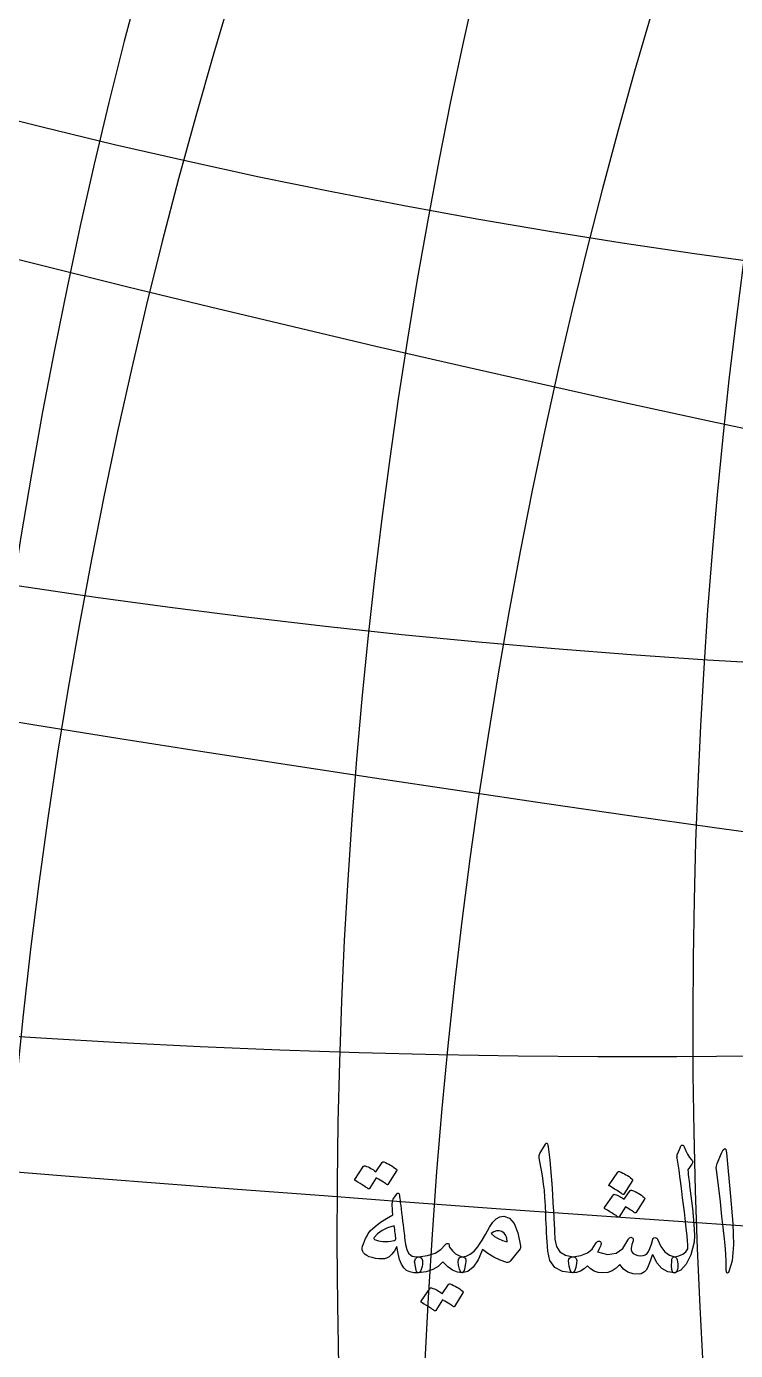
# Model space of a CAD drawing. Header units: millimetres. Extents: x -93 to 93, y -93 to 102.
# Drawn here: x -78.28 to -67.28, y 4.12 to 24.66 of the extents above; entities that cross this region are included whole.
import ezdxf

# ---------------------------------------------------------------- set-up
doc = ezdxf.new("R2010")
doc.units = ezdxf.units.MM
for name, color, linetype in [('ENGRAVE', 7, 'Continuous'), ('ENGRAVE_FINE', 8, 'Continuous'), ('TEXT', 5, 'Continuous')]:
    doc.layers.add(name, color=color, linetype=linetype)

msp = doc.modelspace()

# ---------------------------------------------------------------- linework, layer by layer
at = {"layer": 'ENGRAVE'}
for radius in [92.5, 90.2338, 86.025, 86.025]:
    msp.add_circle((0, 0), radius, dxfattribs=at)
for centre, radius, start, end in [((15.1685, 0), 87.3521, 100, 260), ((0, 172.05), 148.9997, 240, 300), ((0, 251.5203), 236.3517, 250, 290), ((0, 495.3982), 487.872, 260, 280)]:
    msp.add_arc(centre, radius, start, end, dxfattribs=at)
at = {"layer": 'ENGRAVE_FINE'}
for centre, radius, start, end in [((7.5262, 0), 86.3536, 95, 265), ((6.8976, 3.0111), 86.3536, 118.583333, 288.583334), ((13.9016, 6.0687), 87.3521, 123.583333, 283.583333), ((21.1251, 9.222), 89.0596, 128.583333, 278.583333), ((-53.5435, 122.6535), 102.5206, 253.583333, 333.583333), ((-60.0044, 137.4536), 122.8564, 258.583333, 328.583333), ((-68.8342, 157.6802), 148.9997, 263.583333, 323.583333), ((-81.4378, 186.5516), 184.4812, 268.583333, 318.583333), ((-100.6288, 230.5131), 236.3517, 273.583333, 313.583333), ((-132.9774, 304.6148), 321.0497, 278.583333, 308.583333), ((-198.2001, 454.0221), 487.872, 283.583333, 303.583333), ((-394.8919, 904.5889), 983.2702, 288.5833333, 298.5833333), ((0, 203.5525), 184.4812, 245, 295), ((394.8919, -904.5889), 983.2702, 108.5833333, 118.5833333), ((0, 332.3751), 321.0497, 255, 285), ((198.2001, -454.0221), 487.872, 103.583333, 123.583333), ((0, 987.0262), 983.2702, 265, 275)]:
    msp.add_arc(centre, radius, start, end, dxfattribs=at)
at = {"layer": 'TEXT'}
for points in [[(-70.2232, 7.3187), (-70.2178, 7.327), (-70.2128, 7.3326), (-70.2081, 7.3354), (-70.2037, 7.3354), (-70.1971, 7.3317), (-70.1912, 7.3208), (-70.186, 7.3026), (-70.1815, 7.2771), (-70.1586, 7.0698), (-70.1399, 6.8782), (-70.1253, 6.7021), (-70.1149, 6.5417), (-70.1083, 6.4045), (-70.1021, 6.2816), (-70.0965, 6.1728), (-70.0913, 6.0783), (-70.0869, 5.998), (-70.0834, 5.9319), (-70.0807, 5.88), (-70.0789, 5.8424), (-70.0542, 5.7297), (-69.9998, 5.6468), (-69.9155, 5.5937), (-69.8014, 5.5705), (-69.7696, 5.5621), (-69.7493, 5.5427), (-69.7405, 5.5122), (-69.7431, 5.4706), (-69.7561, 5.405), (-69.7701, 5.3582), (-69.7852, 5.3301), (-69.8014, 5.3207), (-69.962, 5.3419), (-70.0802, 5.4053), (-70.1562, 5.5111), (-70.1899, 5.6593), (-70.1951, 5.7301), (-70.1999, 5.8011), (-70.2042, 5.8723), (-70.2079, 5.9437), (-70.2113, 6.0152), (-70.2145, 6.087), (-70.2175, 6.1588), (-70.2204, 6.2309), (-70.2256, 6.3684), (-70.2329, 6.4921), (-70.2422, 6.6022), (-70.2537, 6.6985), (-70.2672, 6.791), (-70.2828, 6.8896), (-70.3005, 6.9943), (-70.3203, 7.105), (-70.3229, 7.125), (-70.3224, 7.1432), (-70.3187, 7.1597), (-70.312, 7.1744)], [(-68.1808, 7.1522), (-68.162, 7.1975), (-68.1475, 7.2334), (-68.1371, 7.2599), (-68.1308, 7.2771), (-68.126, 7.288), (-68.1197, 7.2958), (-68.1121, 7.3005), (-68.1031, 7.3021), (-68.0928, 7.3003), (-68.0843, 7.2951), (-68.0776, 7.2864), (-68.0725, 7.2743), (-68.0495, 7.2148), (-68.0219, 7.1612), (-67.9898, 7.1135), (-67.9532, 7.0717), (-67.943, 7.0584), (-67.94, 7.0433), (-67.9444, 7.0265), (-67.956, 7.0079), (-68.017, 6.9219), (-68.0129, 6.8834), (-68.0087, 6.8456), (-68.0045, 6.8085), (-68.0004, 6.772), (-67.9962, 6.7363), (-67.9921, 6.7013), (-67.9879, 6.6669), (-67.9837, 6.6333), (-67.9454, 6.3218), (-67.922, 6.0783), (-67.9135, 5.9028), (-67.9199, 5.7952), (-67.9723, 5.6001), (-68.0406, 5.456), (-68.1249, 5.3629), (-68.2252, 5.3207), (-68.2279, 5.3207), (-68.2307, 5.3207), (-68.2335, 5.3207), (-68.2363, 5.3207), (-68.2527, 5.3363), (-68.2633, 5.372), (-68.268, 5.4279), (-68.2668, 5.5039), (-68.2642, 5.532), (-68.2564, 5.5524), (-68.2434, 5.5653), (-68.2252, 5.5705), (-68.1547, 5.5845), (-68.0961, 5.61), (-68.0493, 5.6469), (-68.0143, 5.6953), (-68.0166, 5.7534), (-68.0209, 5.8195), (-68.027, 5.8936), (-68.0351, 5.9756), (-68.0449, 6.0653), (-68.0562, 6.1622), (-68.0692, 6.2665), (-68.0836, 6.378), (-68.097, 6.4876), (-68.1093, 6.5861), (-68.1206, 6.6735), (-68.1308, 6.7498), (-68.1397, 6.815), (-68.1468, 6.8692), (-68.1521, 6.9122), (-68.1558, 6.9441), (-68.1835, 7.1023), (-68.1844, 7.1179), (-68.1842, 7.1314), (-68.183, 7.1428), (-68.1808, 7.1522)], [(-67.4926, 7.18), (-67.466, 7.2313), (-67.4447, 7.2493), (-67.4286, 7.2341), (-67.4176, 7.1855), (-67.3538, 6.5056), (-67.3158, 6.0883), (-67.3073, 5.755), (-67.3283, 5.5056), (-67.3788, 5.3401), (-67.388, 5.3266), (-67.3961, 5.3193), (-67.4032, 5.3183), (-67.4093, 5.3235), (-67.4142, 5.3316), (-67.4176, 5.3422), (-67.4197, 5.3552), (-67.4204, 5.3707), (-67.4204, 5.4908), (-67.426, 5.6183), (-67.4371, 5.7531), (-67.4537, 5.8951), (-67.4574, 5.9322), (-67.4683, 6.0325), (-67.4865, 6.1959), (-67.512, 6.4224), (-67.573, 6.9247), (-67.5744, 6.9514), (-67.573, 6.976), (-67.5689, 6.9985), (-67.5619, 7.019)], [(-72.7567, 7.0357), (-72.7533, 7.0391), (-72.7484, 7.0412), (-72.7422, 7.0419), (-72.7345, 7.0412), (-72.7072, 7.031), (-72.6808, 7.0197), (-72.6552, 7.0074), (-72.6305, 6.994), (-72.6065, 6.9795), (-72.583, 6.9635), (-72.56, 6.9462), (-72.5375, 6.9274), (-72.5332, 6.9217), (-72.5313, 6.9156), (-72.5318, 6.9092), (-72.5347, 6.9025), (-72.6679, 6.6916), (-72.6716, 6.6888), (-72.677, 6.6888), (-72.6841, 6.6916), (-72.6929, 6.6971), (-72.699, 6.7022), (-72.7089, 6.7092), (-72.7226, 6.7182), (-72.7401, 6.729), (-72.7616, 6.7419), (-72.7873, 6.7571), (-72.8171, 6.7745), (-72.8511, 6.7942), (-72.9565, 6.6305), (-72.9614, 6.6255), (-72.9676, 6.6243), (-72.9753, 6.6269), (-72.9843, 6.6333), (-72.9921, 6.6388), (-73.0044, 6.6472), (-73.0212, 6.6583), (-73.0426, 6.6721), (-73.0687, 6.6888), (-73.1001, 6.7082), (-73.1367, 6.7304), (-73.1785, 6.7554), (-73.1829, 6.7595), (-73.1848, 6.7637), (-73.1843, 6.7679), (-73.1813, 6.772), (-73.0453, 6.9746), (-73.0419, 6.9781), (-73.037, 6.9802), (-73.0308, 6.9809), (-73.0231, 6.9802), (-72.9999, 6.9726), (-72.9773, 6.9639), (-72.9555, 6.9539), (-72.9343, 6.9427), (-72.9139, 6.9305), (-72.8941, 6.9174), (-72.875, 6.9034), (-72.8566, 6.8886)], [(-69.1021, 6.8858), (-69.0986, 6.8893), (-69.0937, 6.8914), (-69.0875, 6.8921), (-69.0799, 6.8914), (-69.0525, 6.8811), (-69.0261, 6.8699), (-69.0005, 6.8575), (-68.9758, 6.8442), (-68.9518, 6.8296), (-68.9283, 6.8137), (-68.9053, 6.7963), (-68.8828, 6.7776), (-68.8773, 6.7708), (-68.8745, 6.7644), (-68.8745, 6.7583), (-68.8773, 6.7526), (-69.0105, 6.5417), (-69.0153, 6.5379), (-69.0216, 6.5375), (-69.0292, 6.5407), (-69.0382, 6.5473), (-69.046, 6.5528), (-69.0584, 6.5611), (-69.0752, 6.5722), (-69.0965, 6.5861), (-69.1227, 6.6028), (-69.1541, 6.6222), (-69.1907, 6.6444), (-69.2325, 6.6694), (-69.238, 6.6735), (-69.2408, 6.6777), (-69.2408, 6.6818), (-69.238, 6.686)], [(-68.9106, 6.5972), (-68.9071, 6.6007), (-68.9023, 6.6028), (-68.896, 6.6035), (-68.8884, 6.6028), (-68.8611, 6.5925), (-68.8346, 6.5813), (-68.809, 6.5689), (-68.7843, 6.5556), (-68.7603, 6.541), (-68.7368, 6.5251), (-68.7138, 6.5077), (-68.6914, 6.489), (-68.687, 6.4833), (-68.6851, 6.4772), (-68.6856, 6.4708), (-68.6886, 6.464), (-68.8218, 6.2531), (-68.8254, 6.2503), (-68.8308, 6.2503), (-68.8379, 6.2531), (-68.8468, 6.2587), (-68.8526, 6.2625), (-68.8617, 6.2684), (-68.8741, 6.2763), (-68.8898, 6.2864), (-68.9088, 6.2984), (-68.9311, 6.3121), (-68.9566, 6.3275), (-68.9855, 6.3447), (-69.0826, 6.1893), (-69.0875, 6.1855), (-69.0937, 6.1851), (-69.1014, 6.1882), (-69.1104, 6.1948), (-69.1182, 6.2004), (-69.1305, 6.2087), (-69.1473, 6.2198), (-69.1687, 6.2337), (-69.1948, 6.2503), (-69.2262, 6.2698), (-69.2628, 6.292), (-69.3046, 6.3169), (-69.309, 6.3211), (-69.3109, 6.3253), (-69.3104, 6.3294), (-69.3074, 6.3336), (-69.1714, 6.5334), (-69.168, 6.5369), (-69.1631, 6.5389), (-69.1569, 6.5396), (-69.1492, 6.5389), (-69.1299, 6.5317), (-69.1107, 6.524), (-69.0917, 6.5158), (-69.0729, 6.507), (-69.0545, 6.4976), (-69.0365, 6.4872), (-69.0191, 6.4761), (-69.0022, 6.464)], [(-72.5347, 6.5389), (-72.5184, 6.5563), (-72.5056, 6.5584), (-72.4962, 6.5452), (-72.4903, 6.5167), (-72.4884, 6.4996), (-72.4855, 6.4758), (-72.4815, 6.4454), (-72.4765, 6.4085), (-72.4706, 6.3646), (-72.464, 6.3135), (-72.4567, 6.255), (-72.4487, 6.1893), (-72.4408, 6.1247), (-72.4338, 6.0668), (-72.4276, 6.0158), (-72.4223, 5.9714), (-72.4179, 5.9341), (-72.4144, 5.9038), (-72.4117, 5.8807), (-72.4099, 5.8646), (-72.3956, 5.7635), (-72.3752, 5.6849), (-72.3485, 5.6289), (-72.3155, 5.5954), (-72.2923, 5.5824), (-72.2642, 5.5739), (-72.2312, 5.5699), (-72.1934, 5.5705), (-72.171, 5.5668), (-72.1539, 5.5559), (-72.1419, 5.5377), (-72.1351, 5.5122), (-72.1327, 5.4815), (-72.1337, 5.4504), (-72.1383, 5.419), (-72.1462, 5.3873), (-72.1565, 5.3603), (-72.1677, 5.3401), (-72.1801, 5.327), (-72.1934, 5.3207), (-72.2661, 5.3214), (-72.3287, 5.3346), (-72.3812, 5.3603), (-72.4237, 5.3984), (-72.4595, 5.4544), (-72.4889, 5.5281), (-72.5122, 5.6195), (-72.5292, 5.7286), (-72.5684, 5.6622), (-72.6083, 5.61), (-72.6489, 5.572), (-72.6901, 5.5483), (-72.7236, 5.5398), (-72.763, 5.5365), (-72.8082, 5.5384), (-72.8594, 5.5455), (-72.9133, 5.5576), (-72.9586, 5.5718), (-72.9952, 5.5881), (-73.0231, 5.6065), (-73.0457, 5.6293), (-73.0606, 5.653), (-73.0679, 5.6778), (-73.0675, 5.7037), (-73.0611, 5.7359), (-73.0502, 5.7716), (-73.0348, 5.8108), (-73.0148, 5.8535), (-72.9926, 5.8963), (-72.9732, 5.9305), (-72.9565, 5.956), (-72.9427, 5.9728), (-72.8657, 6.0415), (-72.7817, 6.106), (-72.6908, 6.1664), (-72.593, 6.2226), (-72.5967, 6.2758), (-72.5993, 6.3218), (-72.6008, 6.3605), (-72.6013, 6.3919), (-72.5998, 6.4182), (-72.5951, 6.4418), (-72.5873, 6.4626), (-72.5764, 6.4807)], [(-70.8697, 6.2032), (-70.7828, 6.1723), (-70.7109, 6.0852), (-70.6538, 5.942), (-70.6117, 5.7425), (-70.6101, 5.7281), (-70.611, 5.7155), (-70.6143, 5.7045), (-70.62, 5.6953), (-70.7726, 5.5039), (-70.7832, 5.4922), (-70.7955, 5.4851), (-70.8096, 5.4825), (-70.8253, 5.4844), (-70.9291, 5.5198), (-71.0265, 5.5649), (-71.1178, 5.6197), (-71.2027, 5.6842), (-71.2712, 5.5252), (-71.3463, 5.4116), (-71.428, 5.3434), (-71.5163, 5.3207), (-71.5262, 5.3243), (-71.5364, 5.3353), (-71.547, 5.3535), (-71.5579, 5.379), (-71.5748, 5.4421), (-71.5808, 5.4928), (-71.5761, 5.5309), (-71.5607, 5.5566), (-71.5517, 5.5627), (-71.5413, 5.567), (-71.5295, 5.5696), (-71.5163, 5.5705), (-71.4532, 5.5812), (-71.3914, 5.6107), (-71.3311, 5.6589), (-71.2721, 5.7259), (-71.2463, 5.7647), (-71.2076, 5.8285), (-71.1561, 5.9173), (-71.0917, 6.0311), (-71.0414, 6.1064), (-70.9877, 6.1601), (-70.9304, 6.1924), (-70.8697, 6.2032)], [(-72.5736, 6.0533), (-72.6742, 6.0188), (-72.7595, 5.9763), (-72.8296, 5.9258), (-72.8844, 5.8674), (-72.888, 5.8594), (-72.8879, 5.8521), (-72.8839, 5.8455), (-72.8761, 5.8396), (-72.8471, 5.8272), (-72.8157, 5.8178), (-72.7819, 5.8113), (-72.7456, 5.8077), (-72.707, 5.8071), (-72.6659, 5.8095), (-72.6223, 5.8147), (-72.5764, 5.823), (-72.5692, 5.8252), (-72.5618, 5.8292), (-72.554, 5.8349), (-72.5458, 5.8424), (-72.5475, 5.8651), (-72.5497, 5.8889), (-72.5523, 5.9137), (-72.5555, 5.9395), (-72.5593, 5.9664), (-72.5635, 5.9943), (-72.5683, 6.0233), (-72.5736, 6.0533)], [(-71.0695, 5.9312), (-71.0175, 5.8878), (-70.9585, 5.8521), (-70.8926, 5.824), (-70.8198, 5.8036), (-70.8238, 5.8582), (-70.8385, 5.9028), (-70.864, 5.9373), (-70.9003, 5.9617), (-70.9421, 5.9744), (-70.9842, 5.9735), (-71.0267, 5.9591), (-71.0695, 5.9312)], [(-71.5163, 5.5705), (-71.4943, 5.5633), (-71.4782, 5.5559), (-71.4679, 5.5481), (-71.4636, 5.5399), (-71.4615, 5.5274), (-71.4608, 5.5122), (-71.4615, 5.4941), (-71.4636, 5.4733), (-71.4742, 5.4066), (-71.4865, 5.3589), (-71.5005, 5.3302), (-71.5163, 5.3207), (-71.5912, 5.3313), (-71.6662, 5.363), (-71.7411, 5.4159), (-71.816, 5.49), (-71.8875, 5.4222), (-71.9742, 5.3714), (-72.0762, 5.3375), (-72.1934, 5.3207), (-72.2061, 5.3233), (-72.2163, 5.3311), (-72.2241, 5.3441), (-72.2295, 5.3623), (-72.2517, 5.4789), (-72.2541, 5.4919), (-72.2531, 5.5059), (-72.2486, 5.521), (-72.2406, 5.5372), (-72.2314, 5.5496), (-72.2205, 5.5594), (-72.2078, 5.5663), (-72.1934, 5.5705), (-72.0533, 5.5913), (-71.9381, 5.6287), (-71.8479, 5.6828), (-71.7827, 5.7536), (-71.7751, 5.7633), (-71.7661, 5.7703), (-71.7557, 5.7744), (-71.7439, 5.7758), (-71.7329, 5.7742), (-71.7251, 5.7696), (-71.7204, 5.7618), (-71.7189, 5.7508), (-71.7185, 5.7404), (-71.7175, 5.7314), (-71.7158, 5.7238), (-71.7133, 5.7175), (-71.6667, 5.6615), (-71.6183, 5.6183), (-71.5682, 5.588), (-71.5163, 5.5705)], [(-69.4462, 5.7703), (-69.4375, 5.7853), (-69.4281, 5.7973), (-69.4181, 5.8062), (-69.4073, 5.8119), (-69.3966, 5.8141), (-69.3865, 5.8126), (-69.3771, 5.8072), (-69.3685, 5.798), (-69.3624, 5.7857), (-69.3608, 5.771), (-69.3638, 5.7538), (-69.3712, 5.7342), (-69.3767, 5.7243), (-69.382, 5.7141), (-69.3871, 5.7035), (-69.392, 5.6926), (-69.3972, 5.6815), (-69.4028, 5.6704), (-69.409, 5.6593), (-69.4156, 5.6482), (-69.2604, 5.6084), (-69.1305, 5.6253), (-69.0259, 5.6986), (-68.9467, 5.8285), (-68.9382, 5.8436), (-68.9293, 5.8556), (-68.9201, 5.8644), (-68.9106, 5.8702), (-68.8998, 5.8726), (-68.8898, 5.8715), (-68.8804, 5.867), (-68.8717, 5.8591), (-68.8653, 5.8483), (-68.8627, 5.8355), (-68.8639, 5.8206), (-68.869, 5.8036), (-68.8832, 5.7625), (-68.8925, 5.7279), (-68.8971, 5.7), (-68.8967, 5.6787), (-68.8872, 5.6483), (-68.8669, 5.6239), (-68.8358, 5.6053), (-68.794, 5.5927), (-68.7486, 5.5871), (-68.7094, 5.5899), (-68.6764, 5.601), (-68.6497, 5.6204), (-68.6265, 5.6521), (-68.6039, 5.7002), (-68.5821, 5.7645), (-68.5609, 5.8452), (-68.5578, 5.8549), (-68.5512, 5.8618), (-68.5412, 5.866), (-68.5276, 5.8674), (-68.5138, 5.866), (-68.5027, 5.8618), (-68.4943, 5.8549), (-68.4888, 5.8452), (-68.4347, 5.7312), (-68.3722, 5.6475), (-68.3015, 5.5939), (-68.2224, 5.5705), (-68.2059, 5.5635), (-68.1926, 5.5483), (-68.1823, 5.5247), (-68.1752, 5.4928), (-68.1702, 5.4582), (-68.169, 5.4269), (-68.1716, 5.3986), (-68.178, 5.3734), (-68.187, 5.3504), (-68.1974, 5.3339), (-68.2092, 5.324), (-68.2224, 5.3207), (-68.3285, 5.3379), (-68.4194, 5.3894), (-68.495, 5.4752), (-68.5554, 5.5954), (-68.5583, 5.6017), (-68.5616, 5.6038), (-68.5653, 5.6017), (-68.5693, 5.5954), (-68.5949, 5.5165), (-68.6192, 5.4518), (-68.6421, 5.4014), (-68.6636, 5.3651), (-68.687, 5.3393), (-68.7129, 5.32), (-68.7411, 5.3074), (-68.7718, 5.3013), (-68.8643, 5.3074), (-68.9446, 5.3339), (-69.0127, 5.3809), (-69.0688, 5.4484), (-69.126, 5.3925), (-69.1895, 5.3526), (-69.2592, 5.3287), (-69.3352, 5.3207), (-69.4082, 5.3275), (-69.4718, 5.3478), (-69.5261, 5.3816), (-69.571, 5.4289), (-69.626, 5.3816), (-69.6827, 5.3478), (-69.7412, 5.3275), (-69.8014, 5.3207), (-69.8251, 5.3323), (-69.8437, 5.3672), (-69.857, 5.4253), (-69.8652, 5.5066), (-69.8622, 5.5314), (-69.8506, 5.5503), (-69.8303, 5.5633), (-69.8014, 5.5705), (-69.6761, 5.5902), (-69.5752, 5.6301), (-69.4985, 5.6901), (-69.4462, 5.7703)], [(-71.7272, 5.1431), (-71.7237, 5.1466), (-71.7189, 5.1487), (-71.7126, 5.1494), (-71.705, 5.1487), (-71.6777, 5.1384), (-71.6512, 5.1272), (-71.6257, 5.1148), (-71.6009, 5.1015), (-71.5769, 5.0869), (-71.5534, 5.071), (-71.5304, 5.0536), (-71.508, 5.0349), (-71.5036, 5.0292), (-71.5017, 5.0231), (-71.5023, 5.0167), (-71.5052, 5.0099), (-71.6384, 4.799), (-71.6421, 4.7962), (-71.6474, 4.7962), (-71.6545, 4.799), (-71.6634, 4.8046), (-71.6695, 4.8097), (-71.6793, 4.8167), (-71.693, 4.8256), (-71.7106, 4.8365), (-71.7321, 4.8494), (-71.7577, 4.8646), (-71.7876, 4.882), (-71.8216, 4.9017), (-71.927, 4.738), (-71.9319, 4.7329), (-71.9381, 4.7317), (-71.9457, 4.7343), (-71.9548, 4.7407), (-71.9626, 4.7463), (-71.9749, 4.7546), (-71.9917, 4.7657), (-72.013, 4.7796), (-72.0392, 4.7962), (-72.0706, 4.8157), (-72.1072, 4.8379), (-72.149, 4.8628), (-72.1533, 4.867), (-72.1553, 4.8712), (-72.1547, 4.8753), (-72.1518, 4.8795), (-72.0158, 5.0821), (-72.0123, 5.0855), (-72.0075, 5.0876), (-72.0012, 5.0883), (-71.9936, 5.0876), (-71.9704, 5.0801), (-71.9478, 5.0713), (-71.926, 5.0613), (-71.9048, 5.0501), (-71.8843, 5.0379), (-71.8646, 5.0248), (-71.8455, 5.0109), (-71.8271, 4.996)]]:
    msp.add_lwpolyline(points, close=True, dxfattribs=at)

doc.saveas('drawing.dxf')
